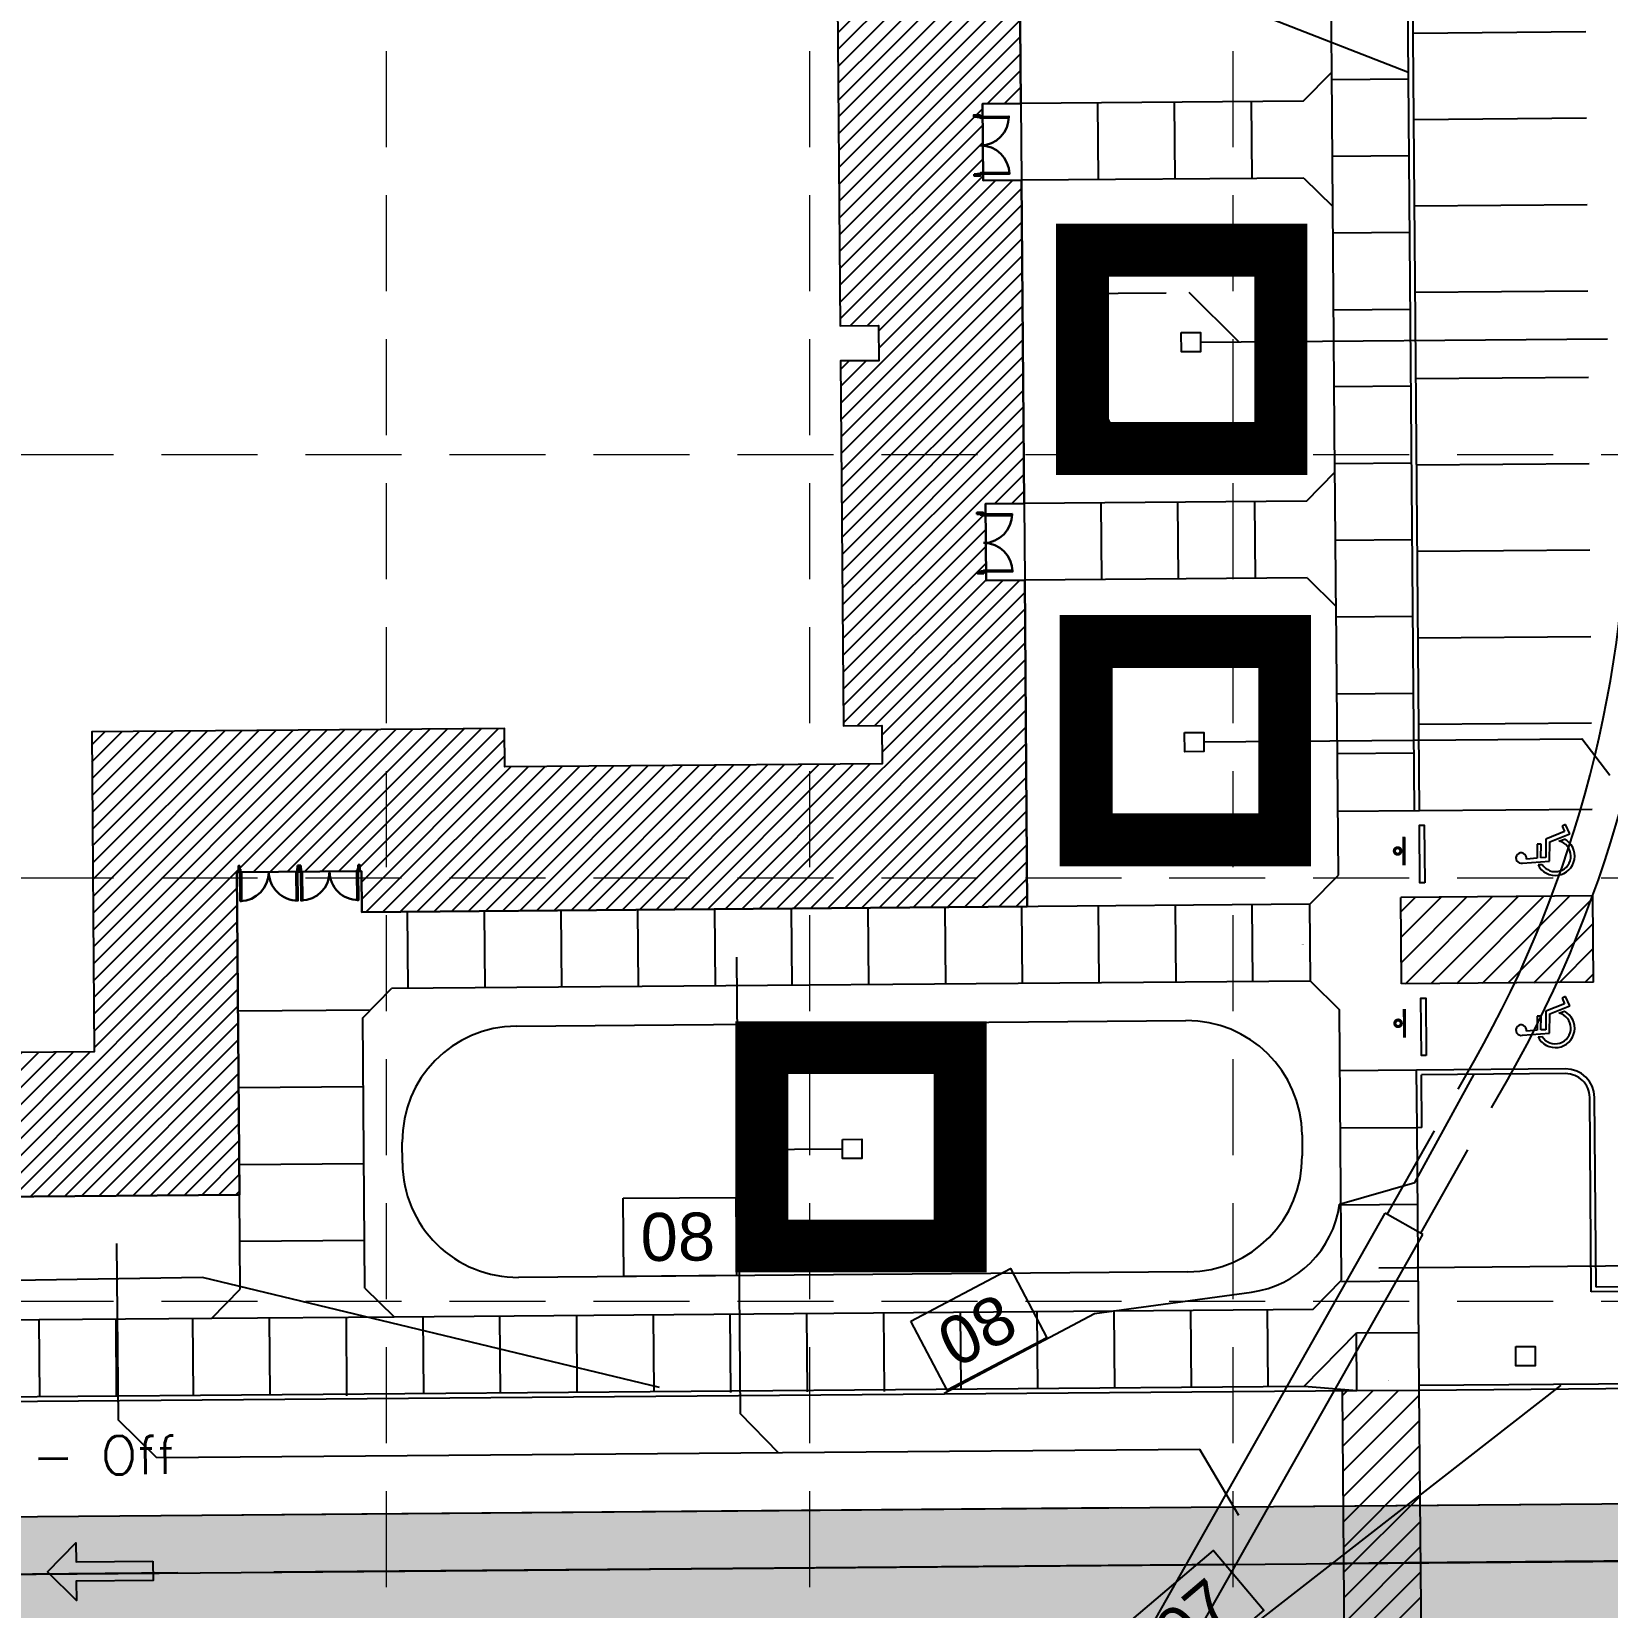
# Model space of a CAD drawing. Header units: feet. Extents: x 2467609 to 2470436, y 7119976 to 7121745.
# Drawn here: x 2468676.7 to 2468840.9, y 7120696.4 to 7120860.5 of the extents above; entities that cross this region are included whole.
import ezdxf
from ezdxf.enums import TextEntityAlignment as Align

# ---------------------------------------------------------------- set-up
doc = ezdxf.new("R2010")
doc.units = ezdxf.units.FT
doc.header["$LTSCALE"] = 100
doc.header["$MEASUREMENT"] = 0
for name, pattern in [('06117 BASE$0$CENTER2', [1.125, 0.75, -0.125, 0.125, -0.125]), ('06117 BASE$0$STRIPE', [1.2, 1, -0.2]), ('06117 WS Base$0$DASHED_SS3', [1.1, 1, -0.1]), ('HIDDEN', [0.375, 0.25, -0.125]), ('SDASH', [0.15, 0.1, -0.05]), ('STRIPE', [1.2, 1, -0.2])]:
    doc.linetypes.add(name, pattern=pattern)
for name, color, linetype, lineweight in [('06117 BASE$0$A-BLDG1-HATCH', 253, 'Continuous', 25), ('06117 BASE$0$A-Door-Outside', 253, 'Continuous', 30), ('06117 BASE$0$C-sidewk-strip', 253, 'Continuous', 25), ('06117 BASE$0$CP Inlet', 253, 'Continuous', 25), ('06117 BASE$0$CPCL', 253, '06117 BASE$0$CENTER2', 25), ('06117 BASE$0$CPCURB', 8, 'Continuous', 25), ('06117 BASE$0$CPCURB2', 8, 'Continuous', 25), ('06117 BASE$0$CPSTRIPE', 253, 'Continuous', 25), ('06117 BASE$0$CPWALK', 8, 'Continuous', 25), ('06117 BASE$0$DIR-ARROW', 8, 'Continuous', 25), ('06117 BASE$0$HC-SIGN', 253, 'Continuous', 18), ('06117 BASE$0$HC2', 253, 'Continuous', 25)]:
    doc.layers.add(name, color=color, linetype=linetype, lineweight=lineweight)
for name, color, linetype in [('06117 BASE$0$BLDG-Exterior', 3, 'Continuous'), ('06117 BASE$0$firelane', 8, '06117 BASE$0$STRIPE'), ('06117 WS Base$0$CPSEWER', 7, '06117 WS Base$0$DASHED_SS3'), ('06117 WS Base$0$LINE-A', 1, 'Continuous'), ('CPCONT', 253, 'Continuous'), ('FIRELANE-HATCH', 253, 'STRIPE'), ('GRID', 254, 'HIDDEN'), ('proposed ec', 6, 'SDASH')]:
    doc.layers.add(name, color=color, linetype=linetype)
doc.styles.add('C80', font='SIMPLEX.shx', dxfattribs={"height": 8})
doc.styles.get("Standard").update_dxf_attribs({"font": 'ARIAL.TTF'})
pattern_1 = [(45, (0, 0), (-0.88388347648, 0.88388347648), [])]
pattern_2 = [(45, (-105759.34, -105358.1598), (-1.32582521472, 1.32582521472), [])]
pattern_3 = [(45, (-3e-09, -8e-09), (-1.32582521472, 1.32582521472), [])]

# ---------------------------------------------------------------- blocks, each defined once
blk = doc.blocks.new('*U107')
at = {"layer": '06117 BASE$0$A-Door-Outside', "color": 7, "linetype": 'Continuous', "lineweight": 30}
for points in [[(2, 8), (3.75, 8), (3.75, 44), (2, 44)], [(74, 8), (72.25, 8), (72.25, 44), (74, 44)], [(2, 0), (0, 0), (0, 8), (2, 8)], [(2, 4.25), (2.625, 4.25), (2.625, 6.25), (2, 6.25)], [(74, 4.25), (73.375, 4.25), (73.375, 6.25), (74, 6.25)], [(74, 0), (76, 0), (76, 8), (74, 8)]]:
    blk.add_lwpolyline(points, close=True, dxfattribs=at)
blk.add_arc((2, 8), 36, 0, 90, dxfattribs=at)
at = {"layer": '06117 BASE$0$A-Door-Outside', "color": 7, "linetype": 'Continuous', "lineweight": 30, "extrusion": (0, 0, -1)}
blk.add_arc((-74, 8), 36, 0, 90, dxfattribs=at)
blk = doc.blocks.new('*U99')
at = {"layer": '06117 BASE$0$A-Door-Outside', "color": 7, "linetype": 'Continuous', "lineweight": 30}
for points in [[(2468774.86, 7120851.66), (2468774.86, 7120851.82), (2468775.52, 7120851.83), (2468775.52, 7120851.66)], [(2468775.21, 7120851.66), (2468775.21, 7120851.61), (2468775.38, 7120851.61), (2468775.38, 7120851.66)], [(2468775.52, 7120851.66), (2468775.52, 7120851.52), (2468778.52, 7120851.54), (2468778.52, 7120851.69)], [(2468774.91, 7120845.66), (2468774.91, 7120845.49), (2468775.57, 7120845.5), (2468775.57, 7120845.66)], [(2468775.26, 7120845.66), (2468775.26, 7120845.71), (2468775.43, 7120845.71), (2468775.43, 7120845.66)], [(2468775.57, 7120845.66), (2468775.57, 7120845.81), (2468778.57, 7120845.83), (2468778.57, 7120845.69)]]:
    blk.add_lwpolyline(points, close=True, dxfattribs=at)
for centre, start, end in [((2468775.52, 7120851.66), 270.4665, 0.4665), ((2468775.57, 7120845.66), 0.4665, 90.4665)]:
    blk.add_arc(centre, 3, start, end, dxfattribs=at)
blk = doc.blocks.new('*U100')
at = {"layer": '06117 BASE$0$A-Door-Outside', "color": 7, "linetype": 'Continuous', "lineweight": 30}
for points in [[(2468704.74, 7120773.67), (2468704.57, 7120773.67), (2468704.58, 7120773), (2468704.74, 7120773)], [(2468704.74, 7120773.31), (2468704.79, 7120773.31), (2468704.8, 7120773.15), (2468704.74, 7120773.15)], [(2468704.74, 7120773), (2468704.89, 7120773), (2468704.91, 7120770), (2468704.77, 7120770)], [(2468710.74, 7120773.05), (2468710.6, 7120773.05), (2468710.62, 7120770.05), (2468710.77, 7120770.05)], [(2468710.74, 7120773.36), (2468710.69, 7120773.36), (2468710.69, 7120773.2), (2468710.74, 7120773.2)], [(2468710.74, 7120773.72), (2468710.91, 7120773.72), (2468710.91, 7120773.05), (2468710.74, 7120773.05)]]:
    blk.add_lwpolyline(points, close=True, dxfattribs=at)
for centre, start, end in [((2468704.74, 7120773), 270.4665, 0.4665), ((2468710.74, 7120773.05), 180.4665, 270.4665)]:
    blk.add_arc(centre, 3, start, end, dxfattribs=at)
blk = doc.blocks.new('*U101')
at = {"layer": '06117 BASE$0$A-Door-Outside', "color": 7, "linetype": 'Continuous', "lineweight": 30}
for points in [[(2468698.41, 7120773.62), (2468698.24, 7120773.61), (2468698.24, 7120772.95), (2468698.41, 7120772.95)], [(2468698.41, 7120773.26), (2468698.46, 7120773.26), (2468698.46, 7120773.1), (2468698.41, 7120773.1)], [(2468698.41, 7120772.95), (2468698.56, 7120772.95), (2468698.58, 7120769.95), (2468698.44, 7120769.95)], [(2468704.41, 7120773), (2468704.27, 7120773), (2468704.29, 7120770), (2468704.44, 7120770)], [(2468704.41, 7120773.31), (2468704.36, 7120773.31), (2468704.36, 7120773.14), (2468704.41, 7120773.14)], [(2468704.41, 7120773.67), (2468704.57, 7120773.67), (2468704.58, 7120773), (2468704.41, 7120773)]]:
    blk.add_lwpolyline(points, close=True, dxfattribs=at)
for centre, start, end in [((2468698.41, 7120772.95), 270.4665, 0.4665), ((2468704.41, 7120773), 180.4665, 270.4665)]:
    blk.add_arc(centre, 3, start, end, dxfattribs=at)
blk = doc.blocks.new('06117 BASE$0$HC2-flat-17')
at = {"layer": '06117 BASE$0$HC2'}
for p, q in [((1.06, 3.3), (0.7, 3.13)), ((1.51, 2.33), (1.06, 3.3)), ((-0.99, 1.78), (-1, -0.15)), ((0.97, 2.55), (-0.99, 1.78)), ((-0.59, 1.5), (1.51, 2.33)), ((0.38, 1.57), (0.94, 1.78)), ((0.7, 3.13), (0.97, 2.55)), ((-1.9, 1.26), (-1.91, -0.21)), ((-1.49, 1.25), (-1.9, 1.26)), ((-1.5, -0.18), (-1.49, 1.25)), ((-0.6, -0.52), (-0.59, 1.5)), ((-3.43, -0.73), (-0.6, -0.52)), ((-1.91, -0.21), (-3.02, -0.3)), ((-1.8, -0.89), (-1.37, -0.86)), ((-1, -0.15), (-1.5, -0.18))]:
    blk.add_line(p, q, dxfattribs=at)
for centre, major_axis, start_param, end_param in [((0, 0), (-1.43, -1.42), 5.961378, 9.729395), ((-3.56, -0.2), (0.385, -0.388), 0.602565, 5.739424), ((0, 0), (1.14, -1.15), 4.494724, 8.403855)]:
    blk.add_ellipse(centre, major_axis=major_axis, ratio=1, start_param=start_param, end_param=end_param, dxfattribs=at)
blk = doc.blocks.new('06117 BASE$0$HC2-flat-18')
at = {"layer": '06117 BASE$0$HC2'}
for p, q in [((1.06, 3.3), (0.7, 3.13)), ((1.51, 2.33), (1.06, 3.3)), ((-0.99, 1.78), (-1, -0.15)), ((0.97, 2.55), (-0.99, 1.78)), ((-0.59, 1.5), (1.51, 2.33)), ((0.38, 1.57), (0.94, 1.78)), ((0.7, 3.13), (0.97, 2.55)), ((-1.9, 1.26), (-1.91, -0.21)), ((-1.49, 1.25), (-1.9, 1.26)), ((-1.5, -0.18), (-1.49, 1.25)), ((-0.6, -0.52), (-0.59, 1.5)), ((-3.43, -0.73), (-0.6, -0.52)), ((-1.91, -0.21), (-3.02, -0.3)), ((-1.8, -0.89), (-1.37, -0.86)), ((-1, -0.15), (-1.5, -0.18))]:
    blk.add_line(p, q, dxfattribs=at)
for centre, major_axis, start_param, end_param in [((0, 0), (-1.43, -1.42), 5.961378, 9.729395), ((-3.56, -0.2), (0.385, -0.388), 0.602565, 5.739424), ((0, 0), (1.14, -1.15), 4.494724, 8.403855)]:
    blk.add_ellipse(centre, major_axis=major_axis, ratio=1, start_param=start_param, end_param=end_param, dxfattribs=at)

msp = doc.modelspace()

# ---------------------------------------------------------------- hatches: boundary and pattern name
at = {"layer": '06117 BASE$0$A-BLDG1-HATCH'}
h = msp.add_hatch(dxfattribs=at)
h.set_pattern_fill('ANSI31', color=255, scale=10, style=0)
h.set_pattern_definition(pattern_1)
h.paths.add_polyline_path([(2468291.78, 7120948.54), (2468328.58, 7121013.5), (2468327.88, 7121013.87), (2468344.03, 7121042.29), (2468345.84, 7121045.48), (2468347.18, 7121047.85), (2468366.99, 7121048.01), (2468366.68, 7121087.01), (2468394.84, 7121087.21), (2468394.88, 7121082.57), (2468403.21, 7121082.64), (2468403.18, 7121087.31), (2468472.67, 7121087.87), (2468472.98, 7121049.71), (2468476.32, 7121049.73), (2468476.39, 7121046.4), (2468473.01, 7121046.33), (2468473.1, 7121035.71), (2468490.93, 7121035.85), (2468490.88, 7121041.52), (2468537.38, 7121041.9), (2468537.42, 7121037.9), (2468545.42, 7121037.96), (2468545.38, 7121041.96), (2468558.88, 7121042.09), (2468558.94, 7121034.41), (2468618.44, 7121034.89), (2468618.56, 7121019.89), (2468638.23, 7121020.05), (2468638.31, 7121010.38), (2468722.64, 7121011.07), (2468722.97, 7120977.07), (2468718.92, 7120977.04), (2468718.99, 7120968.04), (2468799.99, 7120968.7), (2468800.35, 7120923.87), (2468779.19, 7120923.7), (2468779.76, 7120853.03), (2468775.76, 7120853), (2468775.83, 7120845), (2468779.83, 7120845.03), (2468780.1, 7120811.37), (2468776.1, 7120811.33), (2468776.17, 7120803.33), (2468780.17, 7120803.37), (2468780.44, 7120769.37), (2468711.11, 7120768.8), (2468711.08, 7120773.05), (2468698.08, 7120772.95), (2468698.35, 7120739.36), (2468574.02, 7120738.35), (2468573.99, 7120742.35), (2468560.32, 7120742.24), (2468560.42, 7120730.24), (2468440.09, 7120729.26), (2468439.83, 7120761.76), (2468370.5, 7120761.2), (2468370.27, 7120788.61), (2468341.27, 7120788.38), (2468341.11, 7120808.37), (2468297.11, 7120808.02), (2468296.87, 7120838), (2468275.41, 7120850.16), (2468272.12, 7120844.36), (2468274.3, 7120843.13), (2468272.49, 7120839.94), (2468269.3, 7120841.74), (2468270.53, 7120843.92), (2468243.27, 7120859.36), (2468242.04, 7120857.19), (2468238.85, 7120859), (2468240.65, 7120862.19), (2468242.82, 7120860.96), (2468249.73, 7120873.13), (2468247.55, 7120874.37), (2468249.36, 7120877.56), (2468251.54, 7120876.32), (2468258.44, 7120888.51), (2468256.26, 7120889.74), (2468258.07, 7120892.93), (2468259.74, 7120891.98)])
h.paths.add_polyline_path([(2468381.84, 7121067.46), (2468418.34, 7121067.76), (2468418.3, 7121072.43), (2468457.8, 7121072.75), (2468458.29, 7121012.59), (2468506.12, 7121012.98), (2468506.01, 7121026.64), (2468522.51, 7121026.78), (2468522.54, 7121022.78), (2468544.04, 7121022.95), (2468544.07, 7121019.28), (2468603.57, 7121019.77), (2468603.69, 7121004.77), (2468623.35, 7121004.93), (2468623.43, 7120995.26), (2468707.76, 7120995.95), (2468707.8, 7120991.95), (2468703.8, 7120991.92), (2468704.11, 7120952.92), (2468785.11, 7120953.58), (2468785.23, 7120938.75), (2468764.07, 7120938.57), (2468764.64, 7120867.91), (2468760.64, 7120867.88), (2468760.95, 7120829.88), (2468764.95, 7120829.91), (2468764.98, 7120826.24), (2468760.98, 7120826.21), (2468761.29, 7120788.21), (2468765.29, 7120788.24), (2468765.32, 7120784.24), (2468725.99, 7120783.92), (2468725.96, 7120787.92), (2468682.96, 7120787.57), (2468683.23, 7120754.24), (2468590.23, 7120753.48), (2468590.2, 7120757.48), (2468546.2, 7120757.13), (2468546.3, 7120745.13), (2468455.97, 7120744.39), (2468455.7, 7120776.89), (2468386.37, 7120776.33), (2468386.15, 7120803.74), (2468356.15, 7120803.5), (2468355.99, 7120823.5), (2468311.99, 7120823.14), (2468311.8, 7120846.78), (2468266.34, 7120872.53), (2468305.12, 7120940.98), (2468316.62, 7120961.28), (2468349.32, 7121019), (2468348.38, 7121019.53), (2468355.96, 7121032.92), (2468382.12, 7121033.13)], flags=16)
h = msp.add_hatch(dxfattribs=at)
h.set_pattern_fill('ANSI31', color=255, scale=10, style=0)
h.set_pattern_definition(pattern_1)
h.paths.add_polyline_path([(2468291.78, 7120948.54), (2468328.58, 7121013.5), (2468327.88, 7121013.87), (2468344.03, 7121042.29), (2468345.84, 7121045.48), (2468347.18, 7121047.85), (2468366.99, 7121048.01), (2468366.68, 7121087.01), (2468394.84, 7121087.21), (2468394.88, 7121082.57), (2468403.21, 7121082.64), (2468403.18, 7121087.31), (2468472.67, 7121087.87), (2468472.98, 7121049.71), (2468476.32, 7121049.73), (2468476.39, 7121046.4), (2468473.01, 7121046.33), (2468473.1, 7121035.71), (2468490.93, 7121035.85), (2468490.88, 7121041.52), (2468537.38, 7121041.9), (2468537.42, 7121037.9), (2468545.42, 7121037.96), (2468545.38, 7121041.96), (2468558.88, 7121042.09), (2468558.94, 7121034.41), (2468618.44, 7121034.89), (2468618.56, 7121019.89), (2468638.23, 7121020.05), (2468638.31, 7121010.38), (2468722.64, 7121011.07), (2468722.97, 7120977.07), (2468718.92, 7120977.04), (2468718.99, 7120968.04), (2468799.99, 7120968.7), (2468800.35, 7120923.87), (2468779.19, 7120923.7), (2468779.76, 7120853.03), (2468775.76, 7120853), (2468775.83, 7120845), (2468779.83, 7120845.03), (2468780.1, 7120811.37), (2468776.1, 7120811.33), (2468776.17, 7120803.33), (2468780.17, 7120803.37), (2468780.44, 7120769.37), (2468711.11, 7120768.8), (2468711.08, 7120773.05), (2468698.08, 7120772.95), (2468698.35, 7120739.36), (2468574.02, 7120738.35), (2468573.99, 7120742.35), (2468560.32, 7120742.24), (2468560.42, 7120730.24), (2468440.09, 7120729.26), (2468439.83, 7120761.76), (2468370.5, 7120761.2), (2468370.27, 7120788.61), (2468341.27, 7120788.38), (2468341.11, 7120808.37), (2468297.11, 7120808.02), (2468296.87, 7120838), (2468275.41, 7120850.16), (2468272.12, 7120844.36), (2468274.3, 7120843.13), (2468272.49, 7120839.94), (2468269.3, 7120841.74), (2468270.53, 7120843.92), (2468243.27, 7120859.36), (2468242.04, 7120857.19), (2468238.85, 7120859), (2468240.65, 7120862.19), (2468242.82, 7120860.96), (2468249.73, 7120873.13), (2468247.55, 7120874.37), (2468249.36, 7120877.56), (2468251.54, 7120876.32), (2468258.44, 7120888.51), (2468256.26, 7120889.74), (2468258.07, 7120892.93), (2468259.74, 7120891.98)])
h.paths.add_polyline_path([(2468381.84, 7121067.46), (2468418.34, 7121067.76), (2468418.3, 7121072.43), (2468457.8, 7121072.75), (2468458.29, 7121012.59), (2468506.12, 7121012.98), (2468506.01, 7121026.64), (2468522.51, 7121026.78), (2468522.54, 7121022.78), (2468544.04, 7121022.95), (2468544.07, 7121019.28), (2468603.57, 7121019.77), (2468603.69, 7121004.77), (2468623.35, 7121004.93), (2468623.43, 7120995.26), (2468707.76, 7120995.95), (2468707.8, 7120991.95), (2468703.8, 7120991.92), (2468704.11, 7120952.92), (2468785.11, 7120953.58), (2468785.23, 7120938.75), (2468764.07, 7120938.57), (2468764.64, 7120867.91), (2468760.64, 7120867.88), (2468760.95, 7120829.88), (2468764.95, 7120829.91), (2468764.98, 7120826.24), (2468760.98, 7120826.21), (2468761.29, 7120788.21), (2468765.29, 7120788.24), (2468765.32, 7120784.24), (2468725.99, 7120783.92), (2468725.96, 7120787.92), (2468682.96, 7120787.57), (2468683.23, 7120754.24), (2468590.23, 7120753.48), (2468590.2, 7120757.48), (2468546.2, 7120757.13), (2468546.3, 7120745.13), (2468455.97, 7120744.39), (2468455.7, 7120776.89), (2468386.37, 7120776.33), (2468386.15, 7120803.74), (2468356.15, 7120803.5), (2468355.99, 7120823.5), (2468311.99, 7120823.14), (2468311.8, 7120846.78), (2468266.34, 7120872.53), (2468305.12, 7120940.98), (2468316.62, 7120961.28), (2468349.32, 7121019), (2468348.38, 7121019.53), (2468355.96, 7121032.92), (2468382.12, 7121033.13)], flags=16)
at = {"layer": '06117 BASE$0$CPSTRIPE'}
h = msp.add_hatch(dxfattribs=at)
h.set_pattern_fill('ACET-2D-ANSI31', color=256, scale=15, style=0)
h.set_pattern_definition(pattern_3)
h.paths.add_polyline_path([(2468819.36, 7120770.33), (2468819.44, 7120761.33), (2468839.44, 7120761.49), (2468839.36, 7120770.49)])
h = msp.add_hatch(dxfattribs=at)
h.set_pattern_fill('ACET-2D-ANSI31', color=256, scale=15, style=0)
h.set_pattern_definition(pattern_3)
h.paths.add_polyline_path([(2468819.36, 7120770.33), (2468819.44, 7120761.33), (2468839.44, 7120761.49), (2468839.36, 7120770.49)])
h = msp.add_hatch(dxfattribs=at)
h.set_pattern_fill('ANSI31', color=256, scale=15, style=0)
h.set_pattern_definition(pattern_2)
h.paths.add_polyline_path([(2468821.28, 7120719.01), (2468819.78, 7120719), (2468814.78, 7120718.96), (2468813.28, 7120718.95), (2468813.58, 7120682.95), (2468821.58, 7120683.01)])
h = msp.add_hatch(dxfattribs=at)
h.set_pattern_fill('ANSI31', color=256, scale=15, style=0)
h.set_pattern_definition(pattern_2)
h.paths.add_polyline_path([(2468821.28, 7120719.01), (2468819.78, 7120719), (2468814.78, 7120718.96), (2468813.28, 7120718.95), (2468813.58, 7120682.95), (2468821.58, 7120683.01)])
at = {"layer": 'FIRELANE-HATCH'}
h = msp.add_hatch(color=9, dxfattribs=at)
h.paths.add_polyline_path([(2468922.97, 7121187.19, -0.414214), (2468942.81, 7121207.35), (2469278.26, 7121210.08), (2469277.9, 7121254.08, -0.414214), (2469297.74, 7121274.24), (2469375.13, 7121274.87, -0.137354), (2469390.75, 7121270.64), (2469629.71, 7121128.09, -0.261956), (2469644.34, 7121102.57), (2469645.12, 7121007.13, 0.414214), (2469699.55, 7120953.58), (2469751.67, 7120954, 0.261956), (2469797.6, 7120980.33), (2469803.18, 7120989.68, 0.414214), (2469784.47, 7121063.72), (2469403.04, 7121291.25, 0.137354), (2469374.94, 7121298.87), (2468491.92, 7121291.68, -0.131652), (2468476.89, 7121295.58), (2468199.89, 7121452.51, -0.072593), (2468186.2, 7121463.15, 0.206219), (2468142.45, 7121481.57), (2467847.8, 7121479.17), (2467848.23, 7121449.17), (2468142.69, 7121451.57, -0.577353), (2468169.04, 7121406.78), (2467935.49, 7120994.55, -0.266268), (2467909.82, 7120979.34), (2467855.02, 7120978.55), (2467855.45, 7120948.56), (2467910.25, 7120949.35, 0.266268), (2467961.59, 7120979.76), (2468192.67, 7121387.64, -0.414214), (2468233.56, 7121398.96), (2468336.11, 7121340.86, -0.414214), (2468347.43, 7121299.97), (2468320.22, 7121251.95, 0.414214), (2468338.7, 7121185.16), (2468373.42, 7121165.49, 0.57735), (2468446.57, 7121208.52), (2468446.28, 7121243.96, -1), (2468481.65, 7121244.25), (2468482.67, 7121118.6, 0.414214), (2468532.07, 7121070), (2468873.9, 7121072.79, -0.414214), (2468894.07, 7121052.95), (2468895.4, 7120889.72), (2468884.83, 7120735.24, -0.392002), (2468855.14, 7120707.29), (2468450.27, 7120703.99, -0.131652), (2468375.11, 7120723.48), (2468264.21, 7120786.31, 0.463862), (2468102.32, 7120726.63, 0.45081), (2468173.2, 7120596.29), (2468276.95, 7120572.47, -0.347281), (2468315.76, 7120524.14), (2468315.82, 7120517.93), (2468339.81, 7120518.12), (2468339.76, 7120524.34, 0.347281), (2468282.32, 7120595.86), (2468178.57, 7120619.68, -0.45081), (2468124.87, 7120718.42, -0.463862), (2468252.38, 7120765.43), (2468363.28, 7120702.6, 0.131652), (2468450.47, 7120679.99), (2468832.08, 7120683.1, -0.414214), (2468867.36, 7120648.39), (2468868.39, 7120522.43), (2468892.38, 7120522.62), (2468891.26, 7120660.62), (2468903.26, 7120660.72), (2468904.38, 7120522.72), (2468928.38, 7120522.92)])
h.paths.add_polyline_path([(2468873.66, 7121102.78), (2468531.82, 7121100, -0.414214), (2468506.62, 7121124.8), (2468505.62, 7121247.79, -0.414214), (2468525.46, 7121267.95), (2468872.29, 7121270.78, -0.414214), (2468892.45, 7121250.94), (2468893.5, 7121122.95, -0.414214)], flags=16)
h.paths.add_polyline_path([(2468942.29, 7121271.35), (2469233.74, 7121273.72, -1), (2469234.06, 7121233.72), (2468942.62, 7121231.35, -1)], flags=16)
h.paths.add_polyline_path([(2468385.25, 7121186.37), (2468350.53, 7121206.04, -0.414214), (2468341.1, 7121240.12), (2468370.77, 7121292.49, -0.414214), (2468404.85, 7121301.92), (2468409.33, 7121299.38, -0.267949), (2468422.01, 7121277.83), (2468422.57, 7121208.33, -0.57735)], flags=16)
h.paths.add_polyline_path([(2469698.85, 7121086.85), (2469772.17, 7121043.11, -0.414214), (2469782.57, 7121001.98), (2469776.99, 7120992.63, -0.261956), (2469751.47, 7120978), (2469699.36, 7120977.57, -0.414214), (2469669.11, 7121007.33), (2469668.61, 7121069.51, -0.584841)], flags=16)

# ---------------------------------------------------------------- linework, layer by layer
at = {"layer": '06117 BASE$0$A-BLDG1-HATCH', "color": 255}
for points in [[(2468779.19, 7120923.7), (2468779.76, 7120853.03), (2468775.76, 7120853), (2468775.83, 7120845), (2468779.83, 7120845.03), (2468780.1, 7120811.37), (2468776.1, 7120811.33), (2468776.17, 7120803.33), (2468780.17, 7120803.37), (2468780.44, 7120769.37), (2468711.11, 7120768.8), (2468711.08, 7120773.05), (2468698.08, 7120772.95), (2468698.35, 7120739.36), (2468574.02, 7120738.35), (2468573.99, 7120742.35), (2468560.32, 7120742.24), (2468560.42, 7120730.24), (2468440.09, 7120729.26)], [(2468779.19, 7120923.7), (2468779.76, 7120853.03), (2468775.76, 7120853), (2468775.83, 7120845), (2468779.83, 7120845.03), (2468780.1, 7120811.37), (2468776.1, 7120811.33), (2468776.17, 7120803.33), (2468780.17, 7120803.37), (2468780.44, 7120769.37), (2468711.11, 7120768.8), (2468711.08, 7120773.05), (2468698.08, 7120772.95), (2468698.35, 7120739.36), (2468574.02, 7120738.35), (2468573.99, 7120742.35), (2468560.32, 7120742.24), (2468560.42, 7120730.24), (2468440.09, 7120729.26)], [(2468760.64, 7120867.88), (2468760.95, 7120829.88), (2468764.95, 7120829.91), (2468764.98, 7120826.24), (2468760.98, 7120826.21), (2468761.29, 7120788.21), (2468765.29, 7120788.24), (2468765.32, 7120784.24), (2468725.99, 7120783.92), (2468725.96, 7120787.92), (2468682.96, 7120787.57), (2468683.23, 7120754.24), (2468590.23, 7120753.48), (2468590.2, 7120757.48), (2468546.2, 7120757.13), (2468546.3, 7120745.13), (2468455.97, 7120744.39), (2468455.7, 7120776.89), (2468386.37, 7120776.33)], [(2468760.64, 7120867.88), (2468760.95, 7120829.88), (2468764.95, 7120829.91), (2468764.98, 7120826.24), (2468760.98, 7120826.21), (2468761.29, 7120788.21), (2468765.29, 7120788.24), (2468765.32, 7120784.24), (2468725.99, 7120783.92), (2468725.96, 7120787.92), (2468682.96, 7120787.57), (2468683.23, 7120754.24), (2468590.23, 7120753.48), (2468590.2, 7120757.48), (2468546.2, 7120757.13), (2468546.3, 7120745.13), (2468455.97, 7120744.39), (2468455.7, 7120776.89), (2468386.37, 7120776.33)]]:
    msp.add_lwpolyline(points, dxfattribs=at)
at = {"layer": '06117 BASE$0$BLDG-Exterior', "color": 7}
msp.add_lwpolyline([(2468440.09, 7120729.26), (2468560.42, 7120730.24), (2468560.32, 7120742.24), (2468573.99, 7120742.35), (2468574.02, 7120738.35), (2468698.35, 7120739.36), (2468698.08, 7120772.95), (2468711.08, 7120773.05), (2468711.11, 7120768.8), (2468780.44, 7120769.37), (2468780.17, 7120803.37), (2468776.17, 7120803.33), (2468776.1, 7120811.33), (2468780.1, 7120811.37), (2468779.83, 7120845.03), (2468775.83, 7120845), (2468775.76, 7120853), (2468779.76, 7120853.03), (2468779.19, 7120923.7)], dxfattribs=at)
msp.add_lwpolyline([(2468440.09, 7120729.26), (2468560.42, 7120730.24), (2468560.32, 7120742.24), (2468573.99, 7120742.35), (2468574.02, 7120738.35), (2468698.35, 7120739.36), (2468698.08, 7120772.95), (2468711.08, 7120773.05), (2468711.11, 7120768.8), (2468780.44, 7120769.37), (2468780.17, 7120803.37), (2468776.17, 7120803.33), (2468776.1, 7120811.33), (2468780.1, 7120811.37), (2468779.83, 7120845.03), (2468775.83, 7120845), (2468775.76, 7120853), (2468779.76, 7120853.03), (2468779.19, 7120923.7)], dxfattribs=at)
msp.add_lwpolyline([(2468831.36, 7120723.53), (2468833.36, 7120723.53), (2468833.36, 7120721.53), (2468831.36, 7120721.53)], close=True, dxfattribs=at)
msp.add_lwpolyline([(2468831.36, 7120723.53), (2468833.36, 7120723.53), (2468833.36, 7120721.53), (2468831.36, 7120721.53)], close=True, dxfattribs=at)
at = {"layer": '06117 BASE$0$C-sidewk-strip'}
for p, q in [((2468812.28, 7120842.3), (2468812.16, 7120856.3)), ((2468812.28, 7120842.3), (2468812.16, 7120856.3)), ((2468820.17, 7120855.58), (2468812.17, 7120855.51)), ((2468820.17, 7120855.58), (2468812.17, 7120855.51)), ((2468779.76, 7120853.03), (2468779.83, 7120845.03)), ((2468779.76, 7120853.03), (2468779.83, 7120845.03)), ((2468787.76, 7120853.1), (2468787.83, 7120845.1)), ((2468787.76, 7120853.1), (2468787.83, 7120845.1)), ((2468795.76, 7120853.16), (2468795.83, 7120845.16)), ((2468795.76, 7120853.16), (2468795.83, 7120845.16)), ((2468803.76, 7120853.23), (2468803.83, 7120845.23)), ((2468803.76, 7120853.23), (2468803.83, 7120845.23)), ((2468820.24, 7120847.58), (2468812.24, 7120847.51)), ((2468820.24, 7120847.58), (2468812.24, 7120847.51)), ((2468820.3, 7120839.58), (2468812.3, 7120839.51)), ((2468820.3, 7120839.58), (2468812.3, 7120839.51)), ((2468820.37, 7120831.58), (2468812.37, 7120831.51)), ((2468820.37, 7120831.58), (2468812.37, 7120831.51)), ((2468820.43, 7120823.58), (2468812.43, 7120823.51)), ((2468820.43, 7120823.58), (2468812.43, 7120823.51)), ((2468820.5, 7120815.58), (2468812.5, 7120815.51)), ((2468820.5, 7120815.58), (2468812.5, 7120815.51)), ((2468812.63, 7120799.51), (2468812.5, 7120815.51)), ((2468812.63, 7120799.51), (2468812.5, 7120815.51)), ((2468780.1, 7120811.37), (2468780.17, 7120803.37)), ((2468780.1, 7120811.37), (2468780.17, 7120803.37)), ((2468788.1, 7120811.43), (2468788.17, 7120803.43)), ((2468788.1, 7120811.43), (2468788.17, 7120803.43)), ((2468796.1, 7120811.5), (2468796.17, 7120803.5)), ((2468796.1, 7120811.5), (2468796.17, 7120803.5)), ((2468804.1, 7120811.56), (2468804.17, 7120803.56)), ((2468804.1, 7120811.56), (2468804.17, 7120803.56)), ((2468820.56, 7120807.58), (2468812.56, 7120807.51)), ((2468820.56, 7120807.58), (2468812.56, 7120807.51)), ((2468820.63, 7120799.58), (2468812.63, 7120799.51)), ((2468820.63, 7120799.58), (2468812.63, 7120799.51)), ((2468820.69, 7120791.58), (2468812.69, 7120791.51)), ((2468820.69, 7120791.58), (2468812.69, 7120791.51)), ((2468763.94, 7120761.23), (2468763.87, 7120769.23)), ((2468763.94, 7120761.23), (2468763.87, 7120769.23)), ((2468771.94, 7120761.3), (2468771.87, 7120769.3)), ((2468771.94, 7120761.3), (2468771.87, 7120769.3)), ((2468779.94, 7120761.36), (2468779.87, 7120769.36)), ((2468779.94, 7120761.36), (2468779.87, 7120769.36)), ((2468787.94, 7120761.43), (2468787.87, 7120769.43)), ((2468787.94, 7120761.43), (2468787.87, 7120769.43)), ((2468795.94, 7120761.49), (2468795.87, 7120769.49)), ((2468795.94, 7120761.49), (2468795.87, 7120769.49)), ((2468715.94, 7120760.84), (2468715.87, 7120768.84)), ((2468715.94, 7120760.84), (2468715.87, 7120768.84)), ((2468723.94, 7120760.91), (2468723.87, 7120768.91)), ((2468723.94, 7120760.91), (2468723.87, 7120768.91)), ((2468731.94, 7120760.97), (2468731.87, 7120768.97)), ((2468731.94, 7120760.97), (2468731.87, 7120768.97)), ((2468739.94, 7120761.04), (2468739.87, 7120769.04)), ((2468739.94, 7120761.04), (2468739.87, 7120769.04)), ((2468747.94, 7120761.1), (2468747.87, 7120769.1)), ((2468747.94, 7120761.1), (2468747.87, 7120769.1)), ((2468755.94, 7120761.17), (2468755.87, 7120769.17)), ((2468755.94, 7120761.17), (2468755.87, 7120769.17)), ((2468698.2, 7120758.51), (2468712.01, 7120758.63)), ((2468698.2, 7120758.51), (2468712.01, 7120758.63)), ((2468698.26, 7120750.51), (2468711.26, 7120750.62)), ((2468698.26, 7120750.51), (2468711.26, 7120750.62)), ((2468698.33, 7120742.51), (2468711.33, 7120742.62)), ((2468698.33, 7120742.51), (2468711.33, 7120742.62)), ((2468821.13, 7120738.34), (2468813.13, 7120738.28)), ((2468821.13, 7120738.34), (2468813.13, 7120738.28)), ((2468698.39, 7120734.51), (2468711.39, 7120734.62)), ((2468698.39, 7120734.51), (2468711.39, 7120734.62)), ((2468821.19, 7120730.34), (2468813.19, 7120730.28)), ((2468821.19, 7120730.34), (2468813.19, 7120730.28)), ((2468695.46, 7120726.49), (2468714.46, 7120726.64)), ((2468695.46, 7120726.49), (2468714.46, 7120726.64)), ((2468701.46, 7120726.54), (2468701.52, 7120718.54)), ((2468701.46, 7120726.54), (2468701.52, 7120718.54)), ((2468709.46, 7120726.6), (2468709.52, 7120718.42)), ((2468709.46, 7120726.6), (2468709.52, 7120718.42)), ((2468717.46, 7120726.67), (2468717.52, 7120718.67)), ((2468717.46, 7120726.67), (2468717.52, 7120718.67)), ((2468725.46, 7120726.73), (2468725.52, 7120718.73)), ((2468725.46, 7120726.73), (2468725.52, 7120718.73)), ((2468733.46, 7120726.8), (2468733.52, 7120718.8)), ((2468733.46, 7120726.8), (2468733.52, 7120718.8)), ((2468741.45, 7120726.86), (2468741.52, 7120718.86)), ((2468741.45, 7120726.86), (2468741.52, 7120718.86)), ((2468749.45, 7120726.93), (2468749.52, 7120718.74)), ((2468749.45, 7120726.93), (2468749.52, 7120718.74)), ((2468757.45, 7120726.99), (2468757.52, 7120718.81)), ((2468757.45, 7120726.99), (2468757.52, 7120718.81)), ((2468765.45, 7120727.06), (2468765.52, 7120718.87)), ((2468765.45, 7120727.06), (2468765.52, 7120718.87)), ((2468773.45, 7120727.12), (2468773.52, 7120719.12)), ((2468773.45, 7120727.12), (2468773.52, 7120719.12)), ((2468781.45, 7120727.19), (2468781.52, 7120719.19)), ((2468781.45, 7120727.19), (2468781.52, 7120719.19)), ((2468789.45, 7120727.25), (2468789.52, 7120719.26)), ((2468789.45, 7120727.25), (2468789.52, 7120719.26)), ((2468797.45, 7120727.32), (2468797.52, 7120719.32)), ((2468797.45, 7120727.32), (2468797.52, 7120719.32)), ((2468805.45, 7120727.39), (2468805.52, 7120719.39)), ((2468805.45, 7120727.39), (2468805.52, 7120719.39)), ((2468677.46, 7120726.34), (2468677.52, 7120718.34)), ((2468677.46, 7120726.34), (2468677.52, 7120718.34)), ((2468685.46, 7120726.41), (2468685.52, 7120718.41)), ((2468685.46, 7120726.41), (2468685.52, 7120718.41)), ((2468693.46, 7120726.47), (2468693.52, 7120718.47)), ((2468693.46, 7120726.47), (2468693.52, 7120718.47))]:
    msp.add_line(p, q, dxfattribs=at)
at = {"layer": '06117 BASE$0$CP Inlet'}
for points in [[(2468796.48, 7120829.17), (2468798.48, 7120829.18), (2468798.5, 7120827.18), (2468796.5, 7120827.17)], [(2468796.48, 7120829.17), (2468798.48, 7120829.18), (2468798.5, 7120827.18), (2468796.5, 7120827.17)], [(2468796.82, 7120787.5), (2468798.82, 7120787.52), (2468798.84, 7120785.52), (2468796.84, 7120785.5)], [(2468796.82, 7120787.5), (2468798.82, 7120787.52), (2468798.84, 7120785.52), (2468796.84, 7120785.5)], [(2468761.19, 7120745.12), (2468763.19, 7120745.13), (2468763.2, 7120743.13), (2468761.2, 7120743.12)], [(2468761.19, 7120745.12), (2468763.19, 7120745.13), (2468763.2, 7120743.13), (2468761.2, 7120743.12)]]:
    msp.add_lwpolyline(points, close=True, dxfattribs=at)
at = {"layer": '06117 BASE$0$CPCL'}
msp.add_arc((2468836.54, 7120749.47), 2.5, 0.4665, 90.4665, dxfattribs=at)
msp.add_arc((2468836.54, 7120749.47), 2.5, 0.4665, 90.4665, dxfattribs=at)
at = {"layer": '06117 BASE$0$CPCURB'}
for p, q in [((2468821.29, 7120779.35), (2468819.83, 7120959.34)), ((2468821.29, 7120779.35), (2468819.83, 7120959.34)), ((2468836.51, 7120752.47), (2468821.01, 7120752.34)), ((2468836.51, 7120752.47), (2468821.01, 7120752.34)), ((2468821.06, 7120746.34), (2468821.01, 7120752.34)), ((2468821.06, 7120746.34), (2468821.01, 7120752.34)), ((2468839.7, 7120729.73), (2468839.54, 7120749.49)), ((2468839.7, 7120729.73), (2468839.54, 7120749.49)), ((2468857.7, 7120729.88), (2468839.7, 7120729.73)), ((2468857.7, 7120729.88), (2468839.7, 7120729.73)), ((2468574.95, 7120717.01), (2468814.78, 7120718.96)), ((2468574.95, 7120717.01), (2468814.78, 7120718.96)), ((2468821.28, 7120719.01), (2468855.97, 7120719.3)), ((2468821.28, 7120719.01), (2468855.97, 7120719.3))]:
    msp.add_line(p, q, dxfattribs=at)
msp.add_arc((2468836.54, 7120749.47), 3, 0.4665, 90.4665, dxfattribs=at)
msp.add_arc((2468836.54, 7120749.47), 3, 0.4665, 90.4665, dxfattribs=at)
at = {"layer": '06117 BASE$0$CPCURB2'}
for p, q in [((2468820.79, 7120779.34), (2468819.33, 7120959.34)), ((2468820.79, 7120779.34), (2468819.33, 7120959.34)), ((2468839.2, 7120729.23), (2468839.04, 7120749.49)), ((2468839.2, 7120729.23), (2468839.04, 7120749.49)), ((2468858.2, 7120729.38), (2468839.2, 7120729.23)), ((2468858.2, 7120729.38), (2468839.2, 7120729.23)), ((2468580.44, 7120717.55), (2468809.28, 7120719.42)), ((2468580.44, 7120717.55), (2468809.28, 7120719.42)), ((2468809.28, 7120719.42), (2468814.78, 7120718.96)), ((2468809.28, 7120719.42), (2468814.78, 7120718.96)), ((2468821.28, 7120719.51), (2468855.96, 7120719.8)), ((2468821.28, 7120719.51), (2468855.96, 7120719.8))]:
    msp.add_line(p, q, dxfattribs=at)
at = {"layer": '06117 BASE$0$CPSTRIPE'}
for p, q in [((2468838.63, 7120860.49), (2468820.63, 7120860.34)), ((2468838.63, 7120860.49), (2468820.63, 7120860.34)), ((2468838.7, 7120851.49), (2468820.71, 7120851.34)), ((2468838.7, 7120851.49), (2468820.71, 7120851.34)), ((2468838.78, 7120842.49), (2468820.78, 7120842.35)), ((2468838.78, 7120842.49), (2468820.78, 7120842.35)), ((2468838.85, 7120833.49), (2468820.85, 7120833.35)), ((2468838.85, 7120833.49), (2468820.85, 7120833.35)), ((2468838.92, 7120824.49), (2468820.93, 7120824.35)), ((2468838.92, 7120824.49), (2468820.93, 7120824.35)), ((2468839, 7120815.49), (2468821, 7120815.35)), ((2468839, 7120815.49), (2468821, 7120815.35)), ((2468839.07, 7120806.49), (2468821.07, 7120806.35)), ((2468839.07, 7120806.49), (2468821.07, 7120806.35)), ((2468839.14, 7120797.49), (2468821.14, 7120797.35)), ((2468839.14, 7120797.49), (2468821.14, 7120797.35)), ((2468839.22, 7120788.49), (2468821.22, 7120788.35)), ((2468839.22, 7120788.49), (2468821.22, 7120788.35)), ((2468839.29, 7120779.49), (2468821.29, 7120779.35)), ((2468839.29, 7120779.49), (2468821.29, 7120779.35)), ((2468839.36, 7120770.49), (2468819.36, 7120770.33)), ((2468839.36, 7120770.49), (2468819.36, 7120770.33)), ((2468819.44, 7120761.33), (2468819.36, 7120770.33)), ((2468819.44, 7120761.33), (2468819.36, 7120770.33)), ((2468839.44, 7120761.49), (2468839.36, 7120770.49)), ((2468839.44, 7120761.49), (2468839.36, 7120770.49)), ((2468839.44, 7120761.49), (2468819.44, 7120761.33)), ((2468839.44, 7120761.49), (2468819.44, 7120761.33)), ((2468836.51, 7120751.97), (2468821.52, 7120751.85)), ((2468836.51, 7120751.97), (2468821.52, 7120751.85)), ((2468821.56, 7120746.35), (2468821.52, 7120751.85)), ((2468821.56, 7120746.35), (2468821.52, 7120751.85)), ((2468821.56, 7120746.35), (2468821.06, 7120746.34)), ((2468821.56, 7120746.35), (2468821.06, 7120746.34)), ((2468813.58, 7120682.95), (2468813.28, 7120718.95)), ((2468813.58, 7120682.95), (2468813.28, 7120718.95)), ((2468821.58, 7120683.01), (2468821.28, 7120719.01)), ((2468821.58, 7120683.01), (2468821.28, 7120719.01)), ((2468450.27, 7120703.99), (2468831.88, 7120707.1)), ((2468450.27, 7120703.99), (2468831.88, 7120707.1))]:
    msp.add_line(p, q, dxfattribs=at)
for points in [[(2468821.85, 7120771.85), (2468821.35, 7120771.85), (2468821.3, 7120777.85), (2468821.8, 7120777.85)], [(2468821.85, 7120771.85), (2468821.35, 7120771.85), (2468821.3, 7120777.85), (2468821.8, 7120777.85)], [(2468822, 7120753.85), (2468821.5, 7120753.85), (2468821.45, 7120759.85), (2468821.95, 7120759.85)], [(2468822, 7120753.85), (2468821.5, 7120753.85), (2468821.45, 7120759.85), (2468821.95, 7120759.85)]]:
    msp.add_lwpolyline(points, close=True, dxfattribs=at)
at = {"layer": '06117 BASE$0$CPWALK'}
for p, q in [((2468812.16, 7120856.3), (2468811.27, 7120965.79)), ((2468812.16, 7120856.3), (2468811.27, 7120965.79)), ((2468809.19, 7120853.27), (2468812.16, 7120856.3)), ((2468809.19, 7120853.27), (2468812.16, 7120856.3)), ((2468809.19, 7120853.27), (2468779.76, 7120853.03)), ((2468809.19, 7120853.27), (2468779.76, 7120853.03)), ((2468809.25, 7120845.27), (2468779.83, 7120845.03)), ((2468809.25, 7120845.27), (2468779.83, 7120845.03)), ((2468809.25, 7120845.27), (2468812.28, 7120842.3)), ((2468809.25, 7120845.27), (2468812.28, 7120842.3)), ((2468812.5, 7120814.63), (2468812.28, 7120842.3)), ((2468812.5, 7120814.63), (2468812.28, 7120842.3)), ((2468809.53, 7120811.61), (2468812.5, 7120814.63)), ((2468809.53, 7120811.61), (2468812.5, 7120814.63)), ((2468809.53, 7120811.61), (2468780.1, 7120811.37)), ((2468809.53, 7120811.61), (2468780.1, 7120811.37)), ((2468809.59, 7120803.61), (2468780.17, 7120803.37)), ((2468809.59, 7120803.61), (2468780.17, 7120803.37)), ((2468809.59, 7120803.61), (2468812.62, 7120800.63)), ((2468809.59, 7120803.61), (2468812.62, 7120800.63)), ((2468812.85, 7120772.63), (2468812.62, 7120800.63)), ((2468812.85, 7120772.63), (2468812.62, 7120800.63)), ((2468820.74, 7120785.34), (2468812.74, 7120785.28)), ((2468820.74, 7120785.34), (2468812.74, 7120785.28)), ((2468821.29, 7120779.35), (2468812.79, 7120779.28)), ((2468821.29, 7120779.35), (2468812.79, 7120779.28)), ((2468809.87, 7120769.61), (2468812.85, 7120772.63)), ((2468809.87, 7120769.61), (2468812.85, 7120772.63)), ((2468809.87, 7120769.61), (2468777.53, 7120769.34)), ((2468809.87, 7120769.61), (2468777.53, 7120769.34)), ((2468803.94, 7120761.56), (2468803.87, 7120769.56)), ((2468803.94, 7120761.56), (2468803.87, 7120769.56)), ((2468809.94, 7120761.61), (2468809.87, 7120769.61)), ((2468809.94, 7120761.61), (2468809.87, 7120769.61)), ((2468809.94, 7120761.61), (2468714.18, 7120760.83)), ((2468809.94, 7120761.61), (2468714.18, 7120760.83)), ((2468809.94, 7120761.61), (2468812.96, 7120758.63)), ((2468809.94, 7120761.61), (2468812.96, 7120758.63)), ((2468711.2, 7120757.8), (2468714.18, 7120760.83)), ((2468711.2, 7120757.8), (2468714.18, 7120760.83)), ((2468711.43, 7120729.62), (2468711.2, 7120757.8)), ((2468711.43, 7120729.62), (2468711.2, 7120757.8)), ((2468813.19, 7120730.45), (2468812.96, 7120758.63)), ((2468813.19, 7120730.45), (2468812.96, 7120758.63)), ((2468821.01, 7120752.34), (2468813.01, 7120752.28)), ((2468821.01, 7120752.34), (2468813.01, 7120752.28)), ((2468821.06, 7120746.34), (2468813.06, 7120746.28)), ((2468821.06, 7120746.34), (2468813.06, 7120746.28)), ((2468821.28, 7120719.01), (2468821.06, 7120746.34)), ((2468821.28, 7120719.01), (2468821.06, 7120746.34)), ((2468698.43, 7120729.51), (2468698.35, 7120739.36)), ((2468698.43, 7120729.51), (2468698.35, 7120739.36)), ((2468810.21, 7120727.42), (2468813.19, 7120730.45)), ((2468810.21, 7120727.42), (2468813.19, 7120730.45)), ((2468695.46, 7120726.49), (2468698.43, 7120729.51)), ((2468695.46, 7120726.49), (2468698.43, 7120729.51)), ((2468711.43, 7120729.62), (2468714.46, 7120726.64)), ((2468711.43, 7120729.62), (2468714.46, 7120726.64)), ((2468578.46, 7120725.54), (2468695.46, 7120726.49)), ((2468578.46, 7120725.54), (2468695.46, 7120726.49)), ((2468714.46, 7120726.64), (2468810.21, 7120727.42)), ((2468714.46, 7120726.64), (2468810.21, 7120727.42)), ((2468809.28, 7120719.42), (2468814.73, 7120724.96)), ((2468809.28, 7120719.42), (2468814.73, 7120724.96)), ((2468814.73, 7120724.96), (2468821.23, 7120725.01)), ((2468814.73, 7120724.96), (2468821.23, 7120725.01)), ((2468814.78, 7120718.96), (2468814.73, 7120724.96)), ((2468814.78, 7120718.96), (2468814.73, 7120724.96)), ((2468814.78, 7120718.96), (2468821.28, 7120719.01)), ((2468814.78, 7120718.96), (2468821.28, 7120719.01))]:
    msp.add_line(p, q, dxfattribs=at)
for points in [[(2468817.08, 7120780.4, 0, 0.52, 0), (2468817.09, 7120782, 0, 0, 0), (2468817.09, 7120784.47, 0, 0, 0)], [(2468817.08, 7120780.4, 0, 0.52, 0), (2468817.09, 7120782, 0, 0, 0), (2468817.09, 7120784.47, 0, 0, 0)], [(2468809.13, 7120765.37, 0, 0.52, 0), (2468807.53, 7120765.39, 0, 0, 0), (2468805.06, 7120765.39, 0, 0, 0)], [(2468809.13, 7120765.37, 0, 0.52, 0), (2468807.53, 7120765.39, 0, 0, 0), (2468805.06, 7120765.39, 0, 0, 0)], [(2468817.09, 7120751.36, 0, 0.52, 0), (2468817.07, 7120749.76, 0, 0, 0), (2468817.07, 7120747.28, 0, 0, 0)], [(2468817.09, 7120751.36, 0, 0.52, 0), (2468817.07, 7120749.76, 0, 0, 0), (2468817.07, 7120747.28, 0, 0, 0)], [(2468818.1, 7120720.01, 0, 0.52, 0), (2468818.12, 7120721.61, 0, 0, 0), (2468818.12, 7120724.09, 0, 0, 0)], [(2468818.1, 7120720.01, 0, 0.52, 0), (2468818.12, 7120721.61, 0, 0, 0), (2468818.12, 7120724.09, 0, 0, 0)]]:
    msp.add_lwpolyline(points, format="xyseb", dxfattribs=at)
at = {"layer": '06117 BASE$0$DIR-ARROW'}
msp.add_lwpolyline([(2468689.34, 7120701.17), (2468689.35, 7120699.17), (2468681.35, 7120699.1), (2468681.37, 7120697.1), (2468678.34, 7120700.08), (2468681.32, 7120703.1), (2468681.34, 7120701.1)], close=True, dxfattribs=at)
msp.add_lwpolyline([(2468689.34, 7120701.17), (2468689.35, 7120699.17), (2468681.35, 7120699.1), (2468681.37, 7120697.1), (2468678.34, 7120700.08), (2468681.32, 7120703.1), (2468681.34, 7120701.1)], close=True, dxfattribs=at)
at = {"layer": '06117 BASE$0$firelane'}
msp.add_line((2468450.27, 7120703.99), (2468855.14, 7120707.29), dxfattribs=at)
msp.add_line((2468450.27, 7120703.99), (2468855.14, 7120707.29), dxfattribs=at)
at = {"layer": '06117 BASE$0$HC-SIGN', "const_width": 0.333}
for points in [[(2468819.68, 7120776.67), (2468819.7, 7120773.67)], [(2468819.68, 7120776.67), (2468819.7, 7120773.67)], [(2468819.73, 7120758.72), (2468819.75, 7120755.72)], [(2468819.73, 7120758.72), (2468819.75, 7120755.72)]]:
    msp.add_lwpolyline(points, dxfattribs=at)
for points in [[(2468819.36, 7120775.17, 1), (2468818.69, 7120775.16, 1)], [(2468819.36, 7120775.17, 1), (2468818.69, 7120775.16, 1)], [(2468819.41, 7120757.22, 1), (2468818.74, 7120757.21, 1)], [(2468819.41, 7120757.22, 1), (2468818.74, 7120757.21, 1)]]:
    msp.add_lwpolyline(points, format="xyb", close=True, dxfattribs=at)
at = {"layer": '06117 WS Base$0$CPSEWER', "color": 7}
msp.add_line((2468911.93, 7120701.75), (2468412.52, 7120697.68), dxfattribs=at)
msp.add_line((2468911.93, 7120701.75), (2468412.52, 7120697.68), dxfattribs=at)
at = {"layer": '06117 WS Base$0$LINE-A', "color": 30}
msp.add_lwpolyline([(2468207, 7120511.08), (2468206.27, 7120601.01), (2468297.84, 7120762.65), (2468412.52, 7120697.68), (2468911.93, 7120701.75), (2468908.17, 7121162.57), (2468416.1, 7121158.56)], dxfattribs=at)
at = {"layer": '06117 WS Base$0$LINE-A'}
msp.add_lwpolyline([(2468207, 7120511.08), (2468206.27, 7120601.01), (2468297.84, 7120762.65), (2468412.52, 7120697.68), (2468911.93, 7120701.75), (2468908.17, 7121162.57), (2468416.1, 7121158.56)], dxfattribs=at)
at = {"layer": 'CPCONT', "color": 35}
for p, q in [((2468801.3, 7120839.21), (2468793.28, 7120839.14)), ((2468788.42, 7120822.1), (2468788.32, 7120834.1)), ((2468806.44, 7120822.25), (2468806.34, 7120834.25)), ((2468801.48, 7120817.21), (2468793.46, 7120817.14)), ((2468801.64, 7120797.54), (2468793.62, 7120797.48)), ((2468788.76, 7120780.44), (2468788.66, 7120792.44)), ((2468806.78, 7120780.58), (2468806.68, 7120792.58)), ((2468801.82, 7120775.54), (2468793.8, 7120775.48)), ((2468727.21, 7120756.93), (2468796.97, 7120757.5)), ((2468715.33, 7120742.65), (2468715.31, 7120744.84)), ((2468809.07, 7120745.6), (2468809.08, 7120743.42)), ((2468797.18, 7120731.32), (2468727.42, 7120730.75))]:
    msp.add_line(p, q, dxfattribs=at)
for points in [[(2468820.07, 7120856.3), (2468804.65, 7120862.32, -0.315589), (2468789.84, 7120884.33), (2468789.75, 7120899.4, -0.289295), (2468800.95, 7120916.2, 0.245576), (2468809.37, 7120926.3), (2468819.26, 7120954.97)], [(2468771.78, 7120718.69), (2468787.45, 7120726.97), (2468803.8, 7120729.21, 0.336419), (2468812.98, 7120738.38, 0.068423)]]:
    msp.add_lwpolyline(points, format="xyb", dxfattribs=at)
for points in [[(2468812.98, 7120738.38), (2468820.82, 7120740.62), (2468827, 7120751.91)], [(2468742.11, 7120719.29), (2468694.52, 7120730.75), (2468616.15, 7120729.48), (2468600.76, 7120717.61)], [(2468836, 7120719.5), (2468836, 7120719.5), (2468836, 7120719.5), (2468788.94, 7120682.81)]]:
    msp.add_lwpolyline(points, dxfattribs=at)
for points in [[(2468738.34, 7120738.99), (2468750.09, 7120739.08), (2468750.15, 7120730.93), (2468738.41, 7120730.84)], [(2468768.3, 7120726.19), (2468778.7, 7120731.66), (2468782.49, 7120724.44), (2468772.09, 7120718.98)], [(2468790.87, 7120694.7), (2468799.83, 7120702.3), (2468805.1, 7120696.08), (2468796.14, 7120688.48)]]:
    msp.add_lwpolyline(points, close=True, dxfattribs=at)
for centre, radius, start, end in [((2468793.32, 7120834.14), 5, 90.4665, 180.4665), ((2468801.34, 7120834.21), 5, 0.4665, 90.4665), ((2468793.42, 7120822.14), 5, 180.4665, 270.4665), ((2468801.44, 7120822.21), 5, 270.4665, 0.4665), ((2468793.66, 7120792.48), 5, 90.4665, 180.4665), ((2468801.68, 7120792.54), 5, 0.4665, 90.4665), ((2468793.76, 7120780.48), 5, 180.4665, 270.4665), ((2468801.78, 7120780.54), 5, 270.4665, 0.4665), ((2468727.31, 7120744.93), 12, 90.4665, 180.4665), ((2468797.07, 7120745.5), 12, 0.4665, 90.4665), ((2468797.08, 7120743.32), 12, 270.4665, 0.4665), ((2468727.33, 7120742.75), 12, 180.4665, 270.4665)]:
    msp.add_arc(centre, radius, start, end, dxfattribs=at)
at = {"layer": 'GRID', "color": 252, "linetype": 'HIDDEN', "lineweight": 0, "ltscale": 0.4}
for p, q in [((2468713.64, 7121698.47), (2468713.64, 7120154.77)), ((2468757.74, 7121698.47), (2468757.74, 7120154.77)), ((2468801.84, 7121698.47), (2468801.84, 7120154.77)), ((2467655.24, 7120816.47), (2470389.44, 7120816.47)), ((2467655.24, 7120772.37), (2470389.44, 7120772.37)), ((2467655.24, 7120728.27), (2470389.44, 7120728.27))]:
    msp.add_line(p, q, dxfattribs=at)
at = {"layer": 'proposed ec', "color": 5}
for p, q in [((2468784.92, 7120833.23), (2468797.29, 7120833.33)), ((2468802.49, 7120828.22), (2468797.29, 7120833.33)), ((2468817.95, 7120737.31), (2468827.02, 7120753.33)), ((2468821.43, 7120735.34), (2468830.5, 7120751.36)), ((2468761.2, 7120744.12), (2468750.3, 7120744.03)), ((2468821.65, 7120735.22), (2468817.73, 7120737.44)), ((2468802.47, 7120705.93), (2468798.41, 7120712.83))]:
    msp.add_line(p, q, dxfattribs=at)
at = {"layer": 'proposed ec', "color": 5, "linetype": 'Continuous'}
for p, q in [((2468798.49, 7120828.18), (2468840.89, 7120828.53)), ((2468798.83, 7120786.52), (2468838.22, 7120786.84)), ((2468841.12, 7120783.02), (2468838.22, 7120786.84)), ((2468750.14, 7120764.12), (2468750.53, 7120716.55)), ((2468732.52, 7120587.04), (2468817.73, 7120737.44)), ((2468737.72, 7120587.08), (2468821.65, 7120735.22)), ((2469247.78, 7120735.25), (2468817.08, 7120731.72)), ((2468685.56, 7120734.26), (2468685.71, 7120715.91)), ((2468689.74, 7120711.94), (2468685.71, 7120715.91)), ((2468754.53, 7120712.47), (2468750.53, 7120716.55)), ((2468798.41, 7120712.83), (2468689.74, 7120711.94))]:
    msp.add_line(p, q, dxfattribs=at)
at = {"layer": 'proposed ec', "color": 5, "const_width": 5.5}
for points in [[(2468786.19, 7120837.75), (2468806.86, 7120837.75), (2468806.86, 7120817.09), (2468786.19, 7120817.09)], [(2468786.58, 7120796.99), (2468807.25, 7120796.99), (2468807.25, 7120776.33), (2468786.58, 7120776.33)], [(2468752.78, 7120754.67), (2468773.45, 7120754.67), (2468773.45, 7120734.01), (2468752.78, 7120734.01)]]:
    msp.add_lwpolyline(points, close=True, dxfattribs=at)
at = {"layer": 'proposed ec', "color": 5}
for points in [[(2468796.48, 7120829.17), (2468798.48, 7120829.18), (2468798.5, 7120827.18), (2468796.5, 7120827.17)], [(2468796.82, 7120787.5), (2468798.82, 7120787.52), (2468798.84, 7120785.52), (2468796.84, 7120785.5)], [(2468761.19, 7120745.12), (2468763.19, 7120745.13), (2468763.2, 7120743.13), (2468761.2, 7120743.12)]]:
    msp.add_lwpolyline(points, close=True, dxfattribs=at)
at = {"layer": 'proposed ec', "color": 5, "linetype": 'Continuous'}
for radius in [123, 127]:
    msp.add_arc((2468720.01, 7120813.96), radius, 330.4665, 0.4665, dxfattribs=at)

# ---------------------------------------------------------------- block references
at = {"layer": '06117 BASE$0$A-Door-Outside', "color": 7, "linetype": 'Continuous', "lineweight": 30}
for name in ['*U99', '*U99', '*U101', '*U101', '*U100', '*U100']:
    msp.add_blockref(name, (0, 0), dxfattribs=at)
at = {"layer": '06117 BASE$0$A-Door-Outside', "color": 7, "linetype": 'Continuous', "lineweight": 30, "xscale": 0.08333333283149442, "yscale": 0.08333333275713299, "zscale": 0.08333333333333333, "rotation": 270.4665376009249}
msp.add_blockref('*U107', (2468775.19, 7120810.41), dxfattribs=at)
msp.add_blockref('*U107', (2468775.19, 7120810.41), dxfattribs=at)
at = {"layer": '06117 BASE$0$HC2'}
for name, p in [('06117 BASE$0$HC2-flat-17', (2468835.46, 7120774.63)), ('06117 BASE$0$HC2-flat-17', (2468835.46, 7120774.63)), ('06117 BASE$0$HC2-flat-18', (2468835.46, 7120756.7)), ('06117 BASE$0$HC2-flat-18', (2468835.46, 7120756.7))]:
    msp.add_blockref(name, p, dxfattribs=at)

# ---------------------------------------------------------------- texts
at = {"style": 'C80'}
msp.add_text('Drop - Off', height=4, rotation=0.5294, dxfattribs=at).set_placement((2468661.65, 7120710))
at = {"layer": 'CPCONT', "color": 35}
for s, rotation, p in [('08', 0.4665, (2468744.05, 7120732.48)), ('08', 27.7086, (2468776.36, 7120723.03)), ('07', 40.2921, (2468799.42, 7120693.36))]:
    msp.add_text(s, height=5, rotation=rotation, dxfattribs=at).set_placement(p, align=Align.CENTER)

doc.saveas('drawing.dxf')
